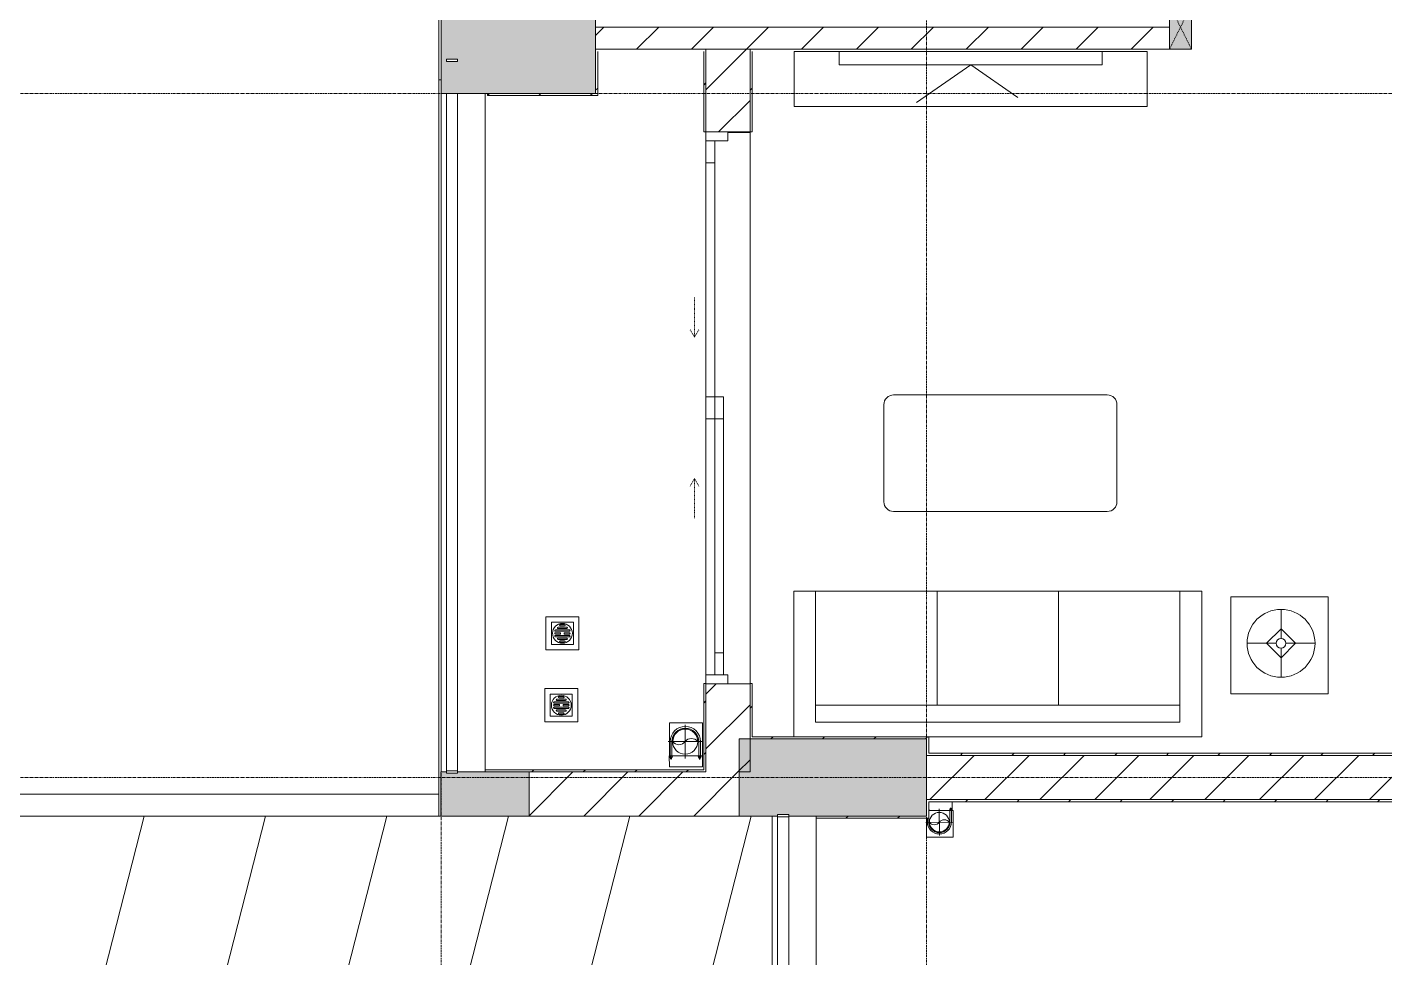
# Model space of a CAD drawing. Header units: millimetres. Extents: x 5356 to 209803, y -16346 to 109894.
# Drawn here: x 104078 to 110228, y 69120 to 73337 of the extents above; entities that cross this region are included whole.
import ezdxf

# ---------------------------------------------------------------- set-up
doc = ezdxf.new("R2010")
doc.units = ezdxf.units.MM
for name, pattern in [('Dash', [6, 3, -3]), ('Grid Line', [22.225, 12.7, -3.175, 3.175, -3.175]), ('IMPORT-CENTER _3_', [10.16, 6.35, -1.27, 1.27, -1.27]), ('IMPORT-Overhead', [3.96875, 2.38125, -1.5875])]:
    doc.linetypes.add(name, pattern=pattern)
for name, color, linetype, lineweight in [('0-1', 7, 'Continuous', 5), ('A-AREA-1', 30, 'IMPORT-Overhead', 9), ('A-DETL-THIN', 151, 'Continuous', 9), ('A-DOOR', 31, 'Continuous', 9), ('A-DOOR-FRAM', 31, 'Continuous', 9), ('A-DOOR-HDLN', 31, 'Dash', 9), ('A-FLOR-1', 9, 'Continuous', 9), ('A-FLOR-HRAL', 11, 'Continuous', 9), ('A-FLOR-HRAL-1', 9, 'Continuous', 9), ('A-WALL', 113, 'Continuous', 9), ('A-WALL-1', 253, 'Continuous', 18), ('A-WALL-2', 9, 'Continuous', 9), ('A-WALL-3', 113, 'Continuous', 18), ('A-WALL-PATT-1', 10, 'Continuous', 9), ('A-WALL-PATT-2', 9, 'Continuous', 9), ('A-WALL-PATT-3', 111, 'Continuous', 9), ('G-IMPT', 8, 'Continuous', 9), ('G-IMPT-2', 8, 'IMPORT-CENTER _3_', 9), ('I-FURN', 30, 'Continuous', 9), ('I-FURN-1', 9, 'Continuous', 9), ('I-WALL-1', 253, 'Continuous', 18), ('M-EQPM', 50, 'Continuous', 9), ('M-EQPM-1', 9, 'Continuous', 9), ('S-COLS-1', 254, 'Continuous', 5), ('S-COLS-2', 253, 'Continuous', 18), ('S-COLS-3', 9, 'Continuous', 9), ('S-COLS-HDLN-1', 9, 'Dash', 9), ('S-GRID-1', 1, 'Grid Line', 9)]:
    doc.layers.add(name, color=color, linetype=linetype, lineweight=lineweight)
pattern_1 = [(45, (0, 0), (-124.4508, 124.4508), [])]
pattern_2 = [(45, (0, 0), (-116.67262, 116.67262), [])]

# ---------------------------------------------------------------- blocks, each defined once
blk = doc.blocks.new('NCV_TKTC_KET CAU_rvt-1-TKCS_MB ĐỊNH VỊ MỐC TỌA ĐỘ CÔNG TRÌNH')
at = {"layer": 'S-COLS-1'}
h = blk.add_hatch(color=256, dxfattribs=at)
h.paths.add_polyline_path([(106027.6, 73036.9), (106652.6, 73036.9), (106652.6, 73386.9), (105952.6, 73386.9), (105952.6, 73036.9), (105977.6, 73036.9)])
h.paths.add_polyline_path([(106027.6, 73181.9), (105977.6, 73181.9), (105977.6, 73191.9), (106027.6, 73191.9)])
for points in [[(108152.6, 69761.9), (108152.6, 70111.9), (107302.6, 70111.9), (107302.6, 69761.9), (107477.5, 69761.9), (107477.5, 69769), (107527.5, 69769), (107527.5, 69761.9), (107638.1, 69761.9)], [(106027.6, 69761.9), (106352.4, 69761.9), (106352.4, 69961.9), (106027.6, 69961.9), (106027.6, 69956.9), (105977.6, 69956.9), (105977.6, 69961.9), (105952.4, 69961.9), (105952.4, 69761.9), (105977.6, 69761.9)]]:
    blk.add_hatch(color=256, dxfattribs=at).paths.add_polyline_path(points)
at = {"layer": 'S-COLS-2'}
for p, q in [((105952.6, 73386.9), (105952.6, 73036.9)), ((106652.6, 73036.9), (106652.6, 73386.9)), ((105952.6, 73036.9), (106652.6, 73036.9)), ((108152.6, 70111.9), (107302.6, 70111.9)), ((107302.6, 70111.9), (107302.6, 69761.9)), ((108152.6, 69761.9), (108152.6, 70111.9)), ((105977.6, 69961.9), (105952.4, 69961.9)), ((105952.4, 69961.9), (105952.4, 69761.9)), ((106352.4, 69961.9), (106027.6, 69961.9)), ((106352.4, 69761.9), (106352.4, 69961.9)), ((105952.4, 69761.9), (106352.4, 69761.9)), ((107302.6, 69761.9), (107477.5, 69761.9)), ((107527.5, 69761.9), (108152.6, 69761.9))]:
    blk.add_line(p, q, dxfattribs=at)
blk = doc.blocks.new('Railing - 50 x 10mm-457210-TKCS_MB ĐỊNH VỊ MỐC TỌA ĐỘ CÔNG TRÌNH')
at = {"layer": 'A-FLOR-HRAL-1'}
for p, q in [((25, 5), (-25, 5)), ((-25, 5), (-25, -5)), ((25, -5), (25, 5)), ((-25, -5), (25, -5))]:
    blk.add_line(p, q, dxfattribs=at)
blk = doc.blocks.new('Railing - Railing-840168-TKCS_MB ĐỊNH VỊ MỐC TỌA ĐỘ CÔNG TRÌNH')
at = {"layer": 'A-FLOR-HRAL-1'}
for p, q in [((84569, 60498.3), (84569, 59383.3)), ((84619, 59383.3), (84619, 60498.3))]:
    blk.add_line(p, q, dxfattribs=at)
for p in [(84594, 60503.3), (84594, 59378.3)]:
    blk.add_blockref('Railing - 50 x 10mm-457210-TKCS_MB ĐỊNH VỊ MỐC TỌA ĐỘ CÔNG TRÌNH', p)
blk = doc.blocks.new('G1_SOF - BO TRU - 100x200-V65-TKCS_MB ĐỊNH VỊ MỐC TỌA ĐỘ CÔNG TRÌNH')
at = {"layer": 'S-COLS-3'}
blk.add_hatch(color=256, dxfattribs=at).paths.add_polyline_path([(50, 100), (-50, 100), (-50, -100), (50, -100)])
at = {"layer": 'S-COLS-2'}
for p, q in [((-50, 100), (-50, -100)), ((50, -100), (50, 100)), ((-50, -100), (50, -100))]:
    blk.add_line(p, q, dxfattribs=at)
at = {"layer": 'S-COLS-HDLN-1'}
for p, q in [((50, 100), (-50, -100)), ((-50, 100), (50, -100))]:
    blk.add_line(p, q, dxfattribs=at)
blk = doc.blocks.new('LOBBY_SOFA_1 - LOBBY_SOFA_1-V135-TKCS_MB ĐỊNH VỊ MỐC TỌA ĐỘ CÔNG TRÌNH')
at = {"layer": 'I-FURN'}
for p, q in [((-2556, 0), (-2556, -660)), ((-1320, 0), (-2556, 0)), ((-708, -660), (-708, 0)), ((-2457, -66), (-2457, -660)), ((-807, -66), (-2457, -66)), ((-807, -660), (-807, -66)), ((-807, -143), (-2457, -143)), ((-1907, -143), (-1907, -660)), ((-1357, -143), (-1357, -660)), ((-3128.2, -193.5), (-2688.2, -193.5)), ((-3128.2, -633.5), (-3128.2, -193.5)), ((-2688.2, -193.5), (-2688.2, -633.5)), ((-2915.4, -269), (-2915.4, -401)), ((-2915.4, -357), (-2981.4, -423)), ((-2849.4, -423), (-2915.4, -357)), ((-2937.4, -423), (-3069.4, -423)), ((-2981.4, -423), (-2915.4, -489)), ((-2915.4, -489), (-2849.4, -423)), ((-2893.4, -423), (-2761.4, -423)), ((-2915.4, -445), (-2915.4, -577)), ((-2688.2, -633.5), (-3128.2, -633.5)), ((-2556, -660), (-708, -660)), ((-1160.3, -1020.5), (-2128.3, -1020.5)), ((-2172.3, -1064.5), (-2172.3, -1504.5)), ((-1116.3, -1504.5), (-1116.3, -1064.5)), ((-2128.3, -1548.5), (-1160.3, -1548.5))]:
    blk.add_line(p, q, dxfattribs=at)
for radius in [154, 22]:
    blk.add_circle((-2915.4, -423), radius, dxfattribs=at)
for centre, start, end in [((-2128.3, -1064.5), 90, 180), ((-1160.3, -1064.5), 0, 90), ((-2128.3, -1504.5), 180, 270), ((-1160.3, -1504.5), 270, 0)]:
    blk.add_arc(centre, 44, start, end, dxfattribs=at)
at = {"layer": 'I-FURN-1'}
for p, q in [((-1320, 0), (-2556, 0)), ((-2556, 0), (-2556, -660)), ((-708, -660), (-708, 0)), ((-2688.2, -193.5), (-3128.2, -193.5)), ((-3128.2, -193.5), (-3128.2, -633.5)), ((-2688.2, -633.5), (-2688.2, -193.5)), ((-3128.2, -633.5), (-2688.2, -633.5)), ((-2556, -660), (-708, -660)), ((-1160.3, -1020.5), (-2128.3, -1020.5)), ((-2172.3, -1064.5), (-2172.3, -1504.5)), ((-1116.3, -1504.5), (-1116.3, -1064.5)), ((-2128.3, -1548.5), (-1160.3, -1548.5))]:
    blk.add_line(p, q, dxfattribs=at)
for centre, start, end in [((-2128.3, -1064.5), 90, 180), ((-1160.3, -1064.5), 0, 90), ((-2128.3, -1504.5), 180, 270), ((-1160.3, -1504.5), 270, 0)]:
    blk.add_arc(centre, 44, start, end, dxfattribs=at)
blk = doc.blocks.new('RES_BAN AN - RES_BAN AN-V87-TKCS_MB ĐỊNH VỊ MỐC TỌA ĐỘ CÔNG TRÌNH')
at = {"layer": 'I-FURN-1'}
for p, q in [((1600, 0), (0, 0)), ((0, 0), (0, -250)), ((1600, -250), (1600, 0)), ((0, -250), (1600, -250))]:
    blk.add_line(p, q, dxfattribs=at)
blk = doc.blocks.new('KE TIVI-2 - KE TIVI-2-V88-TKCS_MB ĐỊNH VỊ MỐC TỌA ĐỘ CÔNG TRÌNH')
at = {"layer": 'I-FURN-1'}
for p, q in [((-595.6, 0), (-595.6, -60)), ((595.6, 0), (-595.6, 0)), ((-595.6, -60), (595.6, -60)), ((0, -60), (-245.7, -232.1)), ((213, -209.1), (0, -60)), ((595.6, -60), (595.6, 0))]:
    blk.add_line(p, q, dxfattribs=at)
blk = doc.blocks.new('THU NUOC - THU NUOC-V61-TKCS_MB ĐỊNH VỊ MỐC TỌA ĐỘ CÔNG TRÌNH')
at = {"layer": 'M-EQPM-1'}
for p, q in [((-66.3, -70.6), (-66.3, 79.4)), ((-66.3, 79.4), (83.7, 79.4)), ((83.7, 79.4), (83.7, -70.6)), ((58.7, 54.4), (-41.3, 54.4)), ((-41.3, 54.4), (-41.3, -45.6)), ((-23.3, 19.6), (40.9, 19.6)), ((40.9, 13.6), (-23.3, 13.6)), ((-23.3, 7.2), (0.7, 7.2)), ((0.7, 1.2), (-23.3, 1.2)), ((-11, 32.1), (28.5, 32.1)), ((28.5, 26.1), (-11, 26.1)), ((-1.1, 44.5), (18.5, 44.5)), ((18.5, 38.5), (-1.1, 38.5)), ((0.7, 7.2), (0.7, 1.2)), ((16.7, 1.2), (16.7, 7.2)), ((16.7, 7.2), (40.9, 7.2)), ((40.9, 1.2), (16.7, 1.2)), ((58.7, -45.6), (58.7, 54.4)), ((-41.3, -45.6), (58.7, -45.6)), ((-23.3, -4.8), (40.9, -4.8)), ((40.9, -10.8), (-23.3, -10.8)), ((-11, -17.3), (28.5, -17.3)), ((28.5, -23.3), (-11, -23.3)), ((-1.1, -29.6), (18.5, -29.6)), ((18.5, -35.6), (-1.1, -35.6)), ((83.7, -70.6), (-66.3, -70.6))]:
    blk.add_line(p, q, dxfattribs=at)
for centre, radius, start, end in [((8.7, 4.4), 45, 0, 180), ((8.7, 4.4), 45, 360, 180), ((8.7, 4.4), 45, 180, 0), ((8.7, 4.4), 45, 180, 360), ((-23.3, 16.6), 3, 90, 270), ((-23.3, 4.2), 3, 90, 270), ((-11, 29.1), 3, 90, 270), ((-1.1, 41.5), 3, 90, 270), ((18.5, 41.5), 3, 270, 90), ((28.5, 29.1), 3, 270, 90), ((40.9, 16.6), 3, 270, 90), ((40.9, 4.2), 3, 270, 90), ((-23.3, -7.8), 3, 90, 270), ((-11, -20.3), 3, 90, 270), ((-1.1, -32.6), 3, 90, 270), ((18.5, -32.6), 3, 270, 90), ((28.5, -20.3), 3, 270, 90), ((40.9, -7.8), 3, 270, 90)]:
    blk.add_arc(centre, radius, start, end, dxfattribs=at)
blk = doc.blocks.new('NCV_TKTC_TANG 1_rvt-1-TKCS_MB ĐỊNH VỊ MỐC TỌA ĐỘ CÔNG TRÌNH')
at = {"layer": 'A-WALL-PATT-1'}
h = blk.add_hatch(dxfattribs=at)
h.set_pattern_fill('FP_2', color=256, style=0, pattern_type=2)
h.set_pattern_definition(pattern_1)
h.paths.add_polyline_path([(106652.6, 73236.9), (109252.6, 73236.9), (109252.6, 73336.9), (106652.6, 73336.9)])
at = {"layer": 'A-WALL-PATT-2'}
h = blk.add_hatch(dxfattribs=at)
h.set_pattern_fill('FP_3', color=256, style=0, pattern_type=2)
h.set_pattern_definition(pattern_2)
h.paths.add_polyline_path([(106652.6, 73036.9), (106662.6, 73036.9), (106662.6, 73226.9), (106652.6, 73226.9)])
h = blk.add_hatch(dxfattribs=at)
h.set_pattern_fill('FP_3', color=256, style=0, pattern_type=2)
h.set_pattern_definition(pattern_2)
h.paths.add_polyline_path([(107142.6, 69961.9), (107152.6, 69961.9), (107152.6, 70362.4), (107142.6, 70361.9), (107142.6, 69971.9)])
h.paths.add_polyline_path([(107152.6, 72862.4), (107152.6, 73226.9), (107142.6, 73226.9), (107142.6, 72862.4)])
h = blk.add_hatch(dxfattribs=at)
h.set_pattern_fill('FP_3', color=256, style=0, pattern_type=2)
h.set_pattern_definition(pattern_2)
h.paths.add_polyline_path([(107352.6, 70121.9), (107362.6, 70121.9), (107362.6, 70362.4), (107352.6, 70362.4)])
h.paths.add_polyline_path([(107362.6, 72862.4), (107362.6, 73226.9), (107352.6, 73226.9), (107352.6, 72862.4)])
h = blk.add_hatch(dxfattribs=at)
h.set_pattern_fill('FP_3', color=256, style=0, pattern_type=2)
h.set_pattern_definition(pattern_2)
h.paths.add_polyline_path([(106662.6, 73026.9), (106662.6, 73036.9), (106162.6, 73036.9), (106162.6, 73026.9)])
h = blk.add_hatch(dxfattribs=at)
h.set_pattern_fill('FP_3', color=256, style=0, pattern_type=2)
h.set_pattern_definition(pattern_2)
h.paths.add_polyline_path([(107352.6, 70111.9), (108162.6, 70111.9), (108162.6, 70121.9), (107352.6, 70121.9)])
h = blk.add_hatch(dxfattribs=at)
h.set_pattern_fill('FP_3', color=256, style=0, pattern_type=2)
h.set_pattern_definition(pattern_2)
h.paths.add_polyline_path([(111542.6, 70036.9), (111542.6, 70046.9), (108162.6, 70046.9), (108162.6, 70036.9), (110664.1, 70036.9)])
h = blk.add_hatch(dxfattribs=at)
h.set_pattern_fill('FP_3', color=256, style=0, pattern_type=2)
h.set_pattern_definition(pattern_2)
h.paths.add_polyline_path([(106152.6, 69961.9), (107142.6, 69961.9), (107142.6, 69971.9), (106152.6, 69971.9)])
h = blk.add_hatch(dxfattribs=at)
h.set_pattern_fill('FP_3', color=256, style=0, pattern_type=2)
h.set_pattern_definition(pattern_2)
h.paths.add_polyline_path([(111542.6, 69826.9), (111552.6, 69826.9), (111552.6, 69836.9), (108152.6, 69836.9), (108152.6, 69826.9), (110664.1, 69826.9)])
h = blk.add_hatch(dxfattribs=at)
h.set_pattern_fill('FP_3', color=256, style=0, pattern_type=2)
h.set_pattern_definition(pattern_2)
h.paths.add_polyline_path([(108152.6, 69751.9), (108152.6, 69761.9), (107652.6, 69761.9), (107652.6, 69751.9)])
at = {"layer": 'A-FLOR-1'}
for p, q in [((107352.6, 72860.3), (107252.6, 72860.3)), ((107352.6, 72861.9), (107352.6, 70362.4)), ((107352.6, 70362.4), (107352.6, 72860.3)), ((107152.6, 71561.9), (107152.6, 70401.9))]:
    blk.add_line(p, q, dxfattribs=at)
at = {"layer": 'A-WALL-1'}
for p, q in [((109252.6, 73336.9), (106652.6, 73336.9)), ((106652.6, 73336.9), (106652.6, 73236.9)), ((106652.6, 73236.9), (109252.6, 73236.9))]:
    blk.add_line(p, q, dxfattribs=at)
at = {"layer": 'A-WALL-2'}
for p, q in [((107452.6, 68636.9), (107452.6, 69761.9)), ((107652.6, 69751.9), (107652.6, 68636.9))]:
    blk.add_line(p, q, dxfattribs=at)
at = {"layer": 'I-WALL-1'}
for p, q in [((106652.6, 73226.9), (106652.6, 73036.9)), ((106662.6, 73036.9), (106662.6, 73226.9)), ((107142.6, 73226.9), (107142.6, 72862.4)), ((107152.6, 72862.4), (107152.6, 73226.9)), ((107352.6, 73226.9), (107352.6, 72862.4)), ((107362.6, 72862.4), (107362.6, 73226.9)), ((106652.6, 73036.9), (106162.6, 73036.9)), ((106162.6, 73036.9), (106162.6, 73026.9)), ((106162.6, 73026.9), (106662.6, 73026.9)), ((106662.6, 73026.9), (106662.6, 73036.9)), ((107142.6, 72862.4), (107152.6, 72862.4)), ((107352.6, 72862.4), (107362.6, 72862.4)), ((107142.6, 70362.4), (107142.6, 69971.9)), ((107152.6, 70362.4), (107142.6, 70362.4)), ((107152.6, 69961.9), (107152.6, 70361.9)), ((107352.6, 70362.4), (107352.6, 70121.9)), ((107362.6, 70362.4), (107352.6, 70362.4)), ((107362.6, 70121.9), (107362.6, 70362.4)), ((107352.6, 70121.9), (107352.6, 70111.9)), ((108162.6, 70121.9), (107362.6, 70121.9)), ((108162.6, 70111.9), (108162.6, 70121.9)), ((107352.6, 70111.9), (108152.6, 70111.9)), ((108152.6, 70111.9), (108152.6, 70036.9)), ((108162.6, 70046.9), (108162.6, 70111.9)), ((108152.6, 70036.9), (108162.6, 70036.9)), ((111542.6, 70046.9), (108162.6, 70046.9)), ((108162.6, 70036.9), (111542.6, 70036.9)), ((107142.6, 69971.9), (106152.6, 69971.9)), ((106152.6, 69971.9), (106152.6, 69961.9)), ((106152.6, 69961.9), (107142.6, 69961.9)), ((107142.6, 69961.9), (107152.6, 69961.9)), ((111552.6, 69836.9), (108152.6, 69836.9)), ((108152.6, 69836.9), (108152.6, 69826.9)), ((108152.6, 69826.9), (108152.6, 69761.9)), ((108162.6, 69826.9), (111542.6, 69826.9)), ((108162.6, 69751.9), (108162.6, 69826.9)), ((108152.6, 69761.9), (107652.6, 69761.9)), ((107652.6, 69761.9), (107652.6, 69751.9)), ((107652.6, 69751.9), (108152.6, 69751.9)), ((108152.6, 69751.9), (108162.6, 69751.9))]:
    blk.add_line(p, q, dxfattribs=at)
at = {"layer": 'A-FLOR-HRAL-1'}
blk.add_blockref('Railing - Railing-840168-TKCS_MB ĐỊNH VỊ MỐC TỌA ĐỘ CÔNG TRÌNH', (22908.5, 9260.7), dxfattribs=at)
at = {"layer": 'I-FURN-1'}
for name, p in [('RES_BAN AN - RES_BAN AN-V87-TKCS_MB ĐỊNH VỊ MỐC TỌA ĐỘ CÔNG TRÌNH', (107552.2, 73226.9)), ('KE TIVI-2 - KE TIVI-2-V88-TKCS_MB ĐỊNH VỊ MỐC TỌA ĐỘ CÔNG TRÌNH', (108352.2, 73226.9))]:
    blk.add_blockref(name, p, dxfattribs=at)
at = {"layer": 'I-FURN-1', "rotation": 180}
blk.add_blockref('LOBBY_SOFA_1 - LOBBY_SOFA_1-V135-TKCS_MB ĐỊNH VỊ MỐC TỌA ĐỘ CÔNG TRÌNH', (106842.6, 70121.9), dxfattribs=at)
at = {"layer": 'M-EQPM-1'}
blk.add_blockref('THU NUOC - THU NUOC-V61-TKCS_MB ĐỊNH VỊ MỐC TỌA ĐỘ CÔNG TRÌNH', (106493.8, 70585.8), dxfattribs=at)
at = {"layer": 'S-COLS-3'}
blk.add_blockref('G1_SOF - BO TRU - 100x200-V65-TKCS_MB ĐỊNH VỊ MỐC TỌA ĐỘ CÔNG TRÌNH', (109302.6, 73336.9), dxfattribs=at)
blk = doc.blocks.new('TKTC_XREF_251221_MB TANG 1 - TKTC_XREF_260130_MB TANG 1_dwg_THU NUOC - THU NUOC-444531-TKCS_MB TẦNG 1-4202120-TKCS_MB ĐỊNH VỊ MỐC TỌA ĐỘ CÔNG TRÌNH')
at = {"layer": 'M-EQPM'}
for p, q in [((-23.3, 10.8), (40.9, 10.8)), ((40.9, 4.8), (-23.3, 4.8)), ((-11, 23.3), (28.5, 23.3)), ((28.5, 17.3), (-11, 17.3)), ((-1.1, 35.6), (18.5, 35.6)), ((18.5, 29.6), (-1.1, 29.6)), ((-23.3, -13.6), (40.9, -13.6)), ((40.9, -19.6), (-23.3, -19.6)), ((-11, -26.1), (28.5, -26.1)), ((28.5, -32.1), (-11, -32.1)), ((-1.1, -38.5), (18.5, -38.5)), ((18.5, -44.5), (-1.1, -44.5))]:
    blk.add_line(p, q, dxfattribs=at)
at = {"layer": 'M-EQPM', "flags": 128}
for points in [[(83.7, -79.4), (83.7, 70.6), (-66.3, 70.6), (-66.3, -79.4)], [(58.7, -54.4), (58.7, 45.6), (-41.3, 45.6), (-41.3, -54.4)]]:
    blk.add_lwpolyline(points, close=True, dxfattribs=at)
for points in [[(-23.3, -1.2), (0.7, -1.2), (0.7, -7.2), (-23.3, -7.2)], [(40.9, -7.2), (16.7, -7.2), (16.7, -1.2), (40.9, -1.2)]]:
    blk.add_lwpolyline(points, dxfattribs=at)
at = {"layer": 'M-EQPM'}
for centre, radius, start, end in [((8.7, -4.4), 45, 360, 180), ((8.7, -4.4), 45, 360, 180), ((-23.3, 7.8), 3, 90, 270), ((-11, 20.3), 3, 90, 270), ((-1.1, 32.6), 3, 90, 270), ((18.5, 32.6), 3, 270, 90), ((28.5, 20.3), 3, 270, 90), ((40.9, 7.8), 3, 270, 90), ((8.7, -4.4), 45, 180, 360), ((8.7, -4.4), 45, 180, 360), ((-23.3, -4.2), 3, 90, 270), ((-23.3, -16.6), 3, 90, 270), ((-11, -29.1), 3, 90, 270), ((-1.1, -41.5), 3, 90, 270), ((18.5, -41.5), 3, 270, 90), ((28.5, -29.1), 3, 270, 90), ((40.9, -4.2), 3, 270, 90), ((40.9, -16.6), 3, 270, 90)]:
    blk.add_arc(centre, radius, start, end, dxfattribs=at)
blk = doc.blocks.new('TKTC_XREF_251221_MB TANG 1 - TKTC_XREF_260130_MB TANG 1_dwg_CUM U_DN100-V262-TKCS_MB ĐỊNH VỊ MỐC TỌA ĐỘ CÔNG TRÌNH')
at = {"layer": 'G-IMPT'}
blk.add_hatch(color=256, dxfattribs=at).paths.add_polyline_path([(61, 0), (58.9, -15.8), (52.8, -30.5), (43.1, -43.1), (30.5, -52.8), (15.8, -58.9), (0, -61), (0, -57), (14.8, -55.1), (38.2, -41.9), (40.3, -40.3), (49.4, -28.5), (55.1, -14.8), (57, 0), (55.1, 14.8), (49.4, 28.5), (40.3, 40.3), (28.5, 49.4), (14.8, 55.1), (0, 57), (0, 61), (15.8, 58.9), (30.5, 52.8), (43.1, 43.1), (52.8, 30.5), (58.9, 15.8)])
for p, q in [((-71.7, 59.2), (-66.9, 59.2)), ((-20.7, 69), (0, 69)), ((-79.1, -63.4), (-79.1, -66.6)), ((-76.6, -63.4), (-76.6, -66.6)), ((-74.6, -63.4), (-74.6, -66.6)), ((-72.7, -60.7), (-72.7, -69.3)), ((-66.9, -62.1), (-71.7, -62.1)), ((-66.9, -67.9), (-71.7, -67.9)), ((-65, -69), (0, -69))]:
    blk.add_line(p, q, dxfattribs=at)
at = {"layer": 'G-IMPT', "flags": 128}
for points in [[(-65, 57.3), (-66.9, 57.3), (-66.9, 59.2)], [(-20.7, 61), (0, 61), (0, 57)], [(-72.7, -62.4), (-78.1, -62.4), (-78.1, -67.6), (-72.7, -67.6)], [(-71.7, -70.8), (-66.9, -70.8), (-66.9, -59.2), (-71.7, -59.2)], [(-66.9, -59.2), (-66.9, -57.3), (-65, -57.3), (-65, -72.7), (-66.9, -72.7), (-66.9, -70.8)], [(-65, -61), (0, -61), (0, -57)]]:
    blk.add_lwpolyline(points, dxfattribs=at)
at = {"layer": 'G-IMPT'}
for centre, radius, start, end in [((0, 0), 69, 270, 90), ((0, 0), 61, 270, 90), ((0, 0), 57, 270, 90), ((-78.1, -63.4), 0.96, 90, 180), ((-78.1, -66.6), 0.96, 180, 270), ((-71.1, -60.7), 1.56, 112.61986, 247.38014), ((-67.9, -65), 4.8, 143.1301, 216.8699), ((-71.1, -69.3), 1.56, 112.61986, 247.38014)]:
    blk.add_arc(centre, radius, start, end, dxfattribs=at)
blk = doc.blocks.new('TKTC_XREF_251221_MB TANG 1 - TKTC_XREF_260130_MB TANG 1_dwg_$cc-4202114-TKCS_MB ĐỊNH VỊ MỐC TỌA ĐỘ CÔNG TRÌNH')
at = {"layer": 'G-IMPT'}
blk.add_circle((0, 0), 0.5, dxfattribs=at)
for centre, radius, start, end in [((0, 0), 0.5, 90, 270), ((0.188, 0.25), 0.313, 126.8699, 233.1301), ((-0.188, -0.25), 0.313, 306.8699, 53.1301)]:
    blk.add_arc(centre, radius, start, end, dxfattribs=at)
at = {"layer": 'G-IMPT-2'}
for p, q in [((-0.673, 0), (0.673, 0)), ((0, -0.673), (0, 0.673))]:
    blk.add_line(p, q, dxfattribs=at)
blk = doc.blocks.new('TKTC_XREF_251221_MB TANG 1 - TKTC_XREF_260130_MB TANG 1_dwg_CUM U_DN100-4202112-TKCS_MB ĐỊNH VỊ MỐC TỌA ĐỘ CÔNG TRÌNH')
at = {"layer": 'G-IMPT'}
blk.add_hatch(color=256, dxfattribs=at).paths.add_polyline_path([(0, 61), (0, 57), (14.8, 55.1), (28.5, 49.4), (40.3, 40.3), (49.4, 28.5), (55.1, 14.8), (57, 0), (55.1, -14.8), (49.4, -28.5), (40.3, -40.3), (28.5, -49.4), (14.8, -55.1), (0, -57), (0, -61), (15.8, -58.9), (30.5, -52.8), (43.1, -43.1), (52.8, -30.5), (58.9, -15.8), (61, 0), (58.9, 15.8), (52.8, 30.5), (43.1, 43.1), (30.5, 52.8), (15.8, 58.9)])
for p, q in [((-79.1, 66.6), (-79.1, 63.4)), ((-76.6, 66.6), (-76.6, 63.4)), ((-74.6, 66.6), (-74.6, 63.4)), ((-72.7, 69.3), (-72.7, 60.7)), ((-66.9, 67.9), (-71.7, 67.9)), ((-66.9, 62.1), (-71.7, 62.1)), ((-65, 69), (0, 69)), ((-72.7, -60.7), (-72.7, -69.3)), ((-79.1, -63.4), (-79.1, -66.6)), ((-76.6, -63.4), (-76.6, -66.6)), ((-74.6, -63.4), (-74.6, -66.6)), ((-66.9, -62.1), (-71.7, -62.1)), ((-66.9, -67.9), (-71.7, -67.9)), ((-65, -69), (0, -69))]:
    blk.add_line(p, q, dxfattribs=at)
at = {"layer": 'G-IMPT', "flags": 128}
for points in [[(-72.7, 67.6), (-78.1, 67.6), (-78.1, 62.4), (-72.7, 62.4)], [(-71.7, 59.2), (-66.9, 59.2), (-66.9, 70.8), (-71.7, 70.8)], [(-66.9, 70.8), (-66.9, 72.7), (-65, 72.7), (-65, 57.3), (-66.9, 57.3), (-66.9, 59.2)], [(-65, 61), (0, 61), (0, 57)], [(-71.7, -70.8), (-66.9, -70.8), (-66.9, -59.2), (-71.7, -59.2)], [(-66.9, -59.2), (-66.9, -57.3), (-65, -57.3), (-65, -72.7), (-66.9, -72.7), (-66.9, -70.8)], [(-65, -61), (0, -61), (0, -57)], [(-72.7, -62.4), (-78.1, -62.4), (-78.1, -67.6), (-72.7, -67.6)]]:
    blk.add_lwpolyline(points, dxfattribs=at)
at = {"layer": 'G-IMPT'}
for centre, radius, start, end in [((-78.1, 66.6), 0.96, 90, 180), ((-78.1, 63.4), 0.96, 180, 270), ((-71.1, 69.3), 1.56, 112.61986, 247.38014), ((-67.9, 65), 4.8, 143.1301, 216.8699), ((-71.1, 60.7), 1.56, 112.61986, 247.38014), ((0, 0), 69, 270, 90), ((0, 0), 61, 270, 90), ((0, 0), 57, 270, 90), ((-71.1, -60.7), 1.56, 112.61986, 247.38014), ((-78.1, -63.4), 0.96, 90, 180), ((-78.1, -66.6), 0.96, 180, 270), ((-67.9, -65), 4.8, 143.1301, 216.8699), ((-71.1, -69.3), 1.56, 112.61986, 247.38014)]:
    blk.add_arc(centre, radius, start, end, dxfattribs=at)
blk = doc.blocks.new('TKTC_XREF_251221_MB TANG 1 - TKTC_XREF_260130_MB TANG 1_dwg_$cc-V293-TKCS_MB ĐỊNH VỊ MỐC TỌA ĐỘ CÔNG TRÌNH')
at = {"layer": 'G-IMPT'}
blk.add_circle((0, 0), 0.5, dxfattribs=at)
for centre, radius, start, end in [((0, 0), 0.5, 90, 270), ((0.188, 0.25), 0.313, 126.8699, 233.1301), ((-0.188, -0.25), 0.313, 306.8699, 53.1301)]:
    blk.add_arc(centre, radius, start, end, dxfattribs=at)
at = {"layer": 'G-IMPT-2'}
for p, q in [((0, -0.673), (0, 0.673)), ((-0.673, 0), (0.673, 0))]:
    blk.add_line(p, q, dxfattribs=at)
blk = doc.blocks.new('TKTC_XREF_251221_MB TANG 1 - TKTC_XREF_260130_MB TANG 1_dwg-4202109-TKCS_MB ĐỊNH VỊ MỐC TỌA ĐỘ CÔNG TRÌNH')
at = {"layer": 'G-IMPT'}
blk.add_line((-94999.2, -331594.7), (-94999.2, -331679.8), dxfattribs=at)
at = {"layer": 'G-IMPT', "flags": 128}
blk.add_lwpolyline([(-96164.7, -331311.9), (-96164.7, -331162.2), (-96014.3, -331162.2), (-96014.3, -331311.9)], close=True, dxfattribs=at)
for points in [[(-96014.2, -331362), (-96014.5, -331312), (-96164.9, -331312), (-96164.6, -331361.8), (-96014.2, -331361.8)], [(-94989.1, -331559.8), (-94883.3, -331559.8), (-94883.3, -331519.8), (-94989.1, -331519.8)], [(-94999.2, -331679.8), (-94879.7, -331679.8), (-94879.7, -331559.8), (-94989.1, -331559.8)]]:
    blk.add_lwpolyline(points, dxfattribs=at)
blk.add_blockref('TKTC_XREF_251221_MB TANG 1 - TKTC_XREF_260130_MB TANG 1_dwg_THU NUOC - THU NUOC-444531-TKCS_MB TẦNG 1-4202120-TKCS_MB ĐỊNH VỊ MỐC TỌA ĐỘ CÔNG TRÌNH', (-96663, -331077.7))
for name, p, xscale, yscale, zscale, rotation in [('TKTC_XREF_251221_MB TANG 1 - TKTC_XREF_260130_MB TANG 1_dwg_$cc-V293-TKCS_MB ĐỊNH VỊ MỐC TỌA ĐỘ CÔNG TRÌNH', (-96093.2, -331247), 113.7150000000073, 113.7150000000073, 113.7150000000073, 269.9990086637467), ('TKTC_XREF_251221_MB TANG 1 - TKTC_XREF_260130_MB TANG 1_dwg_CUM U_DN100-4202112-TKCS_MB ĐỊNH VỊ MỐC TỌA ĐỘ CÔNG TRÌNH', (-96092.3, -331247), 0.9975000000000007, 0.9975000000000007, 0.9975000000000007, 90.00099133829464), ('TKTC_XREF_251221_MB TANG 1 - TKTC_XREF_260130_MB TANG 1_dwg_$cc-4202114-TKCS_MB ĐỊNH VỊ MỐC TỌA ĐỘ CÔNG TRÌNH', (-94941.7, -331612.6), 90.00000000005122, 90.00000000005122, 90.00000000005122, 90.37402677993775)]:
    blk.add_blockref(name, p, dxfattribs=dict(xscale=xscale, yscale=yscale, zscale=zscale, rotation=rotation))
at = {"extrusion": (0, 0, -1), "xscale": 0.7894736842105242, "yscale": 0.7894736842105242, "zscale": -0.7894736842105242, "rotation": 269.9999999984438}
blk.add_blockref('TKTC_XREF_251221_MB TANG 1 - TKTC_XREF_260130_MB TANG 1_dwg_CUM U_DN100-V262-TKCS_MB ĐỊNH VỊ MỐC TỌA ĐỘ CÔNG TRÌNH', (94941.5, -331611.1), dxfattribs=at)
blk = doc.blocks.new('TKTC_XREF_251221_MB TANG 1 - TKTC_XREF_251221_MB TANG 1-2038492-TKCS_MB ĐỊNH VỊ MỐC TỌA ĐỘ CÔNG TRÌNH')
blk.add_blockref('TKTC_XREF_251221_MB TANG 1 - TKTC_XREF_260130_MB TANG 1_dwg-4202109-TKCS_MB ĐỊNH VỊ MỐC TỌA ĐỘ CÔNG TRÌNH', (169499.1, 384109.7))
blk = doc.blocks.new('Railing - 50 x 10mm-1251311-TKCS_MB ĐỊNH VỊ MỐC TỌA ĐỘ CÔNG TRÌNH')
at = {"layer": 'A-FLOR-HRAL'}
for p, q in [((25, 5), (-25, 5)), ((-25, 5), (-25, -5)), ((25, -5), (25, 5)), ((-25, -5), (25, -5))]:
    blk.add_line(p, q, dxfattribs=at)
blk = doc.blocks.new('Railing - Railing-3240664-TKCS_MB ĐỊNH VỊ MỐC TỌA ĐỘ CÔNG TRÌNH')
at = {"layer": 'A-FLOR-HRAL'}
for p, q in [((105977.6, 73036.9), (105977.6, 69966.9)), ((106027.6, 69966.9), (106027.6, 73036.9))]:
    blk.add_line(p, q, dxfattribs=at)
at = {"extrusion": (0, 0, -1), "zscale": -1}
for p in [(-106002.6, 73186.9), (-106002.6, 69961.9)]:
    blk.add_blockref('Railing - 50 x 10mm-1251311-TKCS_MB ĐỊNH VỊ MỐC TỌA ĐỘ CÔNG TRÌNH', p, dxfattribs=at)
blk = doc.blocks.new('DEG_02-DEG_03 - DEG_02-2500x2400mm-CỬA ĐI 02 CÁNH TRƯỢT-841416-TKCS_MB ĐỊNH VỊ MỐC TỌA ĐỘ CÔNG TRÌNH')
at = {"layer": 'A-DOOR'}
for p, q in [((-1210, -100), (-1210, -60)), ((-1210, -60), (-1110, -60)), ((-1110, -60), (-1110, -100)), ((-50, -60), (-1110, -60)), ((-50, -60), (-50, -20)), ((-50, -20), (50, -20)), ((50, -60), (-50, -60)), ((-50, -100), (-50, -60)), ((-50, -60), (50, -60)), ((50, -20), (50, -60)), ((1110, -20), (50, -20)), ((50, -60), (1110, -60)), ((50, -60), (50, -100)), ((1110, -60), (1110, -20)), ((1110, -20), (1210, -20)), ((1210, -60), (1110, -60)), ((1210, -20), (1210, -60)), ((-1110, -100), (-1210, -100)), ((-1110, -100), (-50, -100)), ((50, -100), (-50, -100))]:
    blk.add_line(p, q, dxfattribs=at)
at = {"layer": 'A-DOOR-FRAM'}
for p, q in [((-1250, 0), (-1210, 0)), ((-1250, -100), (-1250, 0)), ((-1210, 0), (-1210, -100)), ((1210, -100), (1210, 0)), ((1210, 0), (1250, 0)), ((1250, 0), (1250, -100)), ((-1210, -100), (-1250, -100)), ((1250, -100), (1210, -100))]:
    blk.add_line(p, q, dxfattribs=at)
at = {"layer": 'A-DOOR-HDLN'}
for p, q in [((-500.4, -151.1), (-320.4, -151.1)), ((-320.4, -151.1), (-355, -131.1)), ((-320.4, -151.1), (-355, -171.1)), ((320.4, -151.1), (355, -131.1)), ((320.4, -151.1), (355, -171.1)), ((500.4, -151.1), (320.4, -151.1))]:
    blk.add_line(p, q, dxfattribs=at)

msp = doc.modelspace()

# ---------------------------------------------------------------- hatches: boundary and pattern name
at = {"layer": 'A-WALL-PATT-3'}
h = msp.add_hatch(dxfattribs=at)
h.set_pattern_fill('FP_1', color=256, style=0, pattern_type=2)
h.set_pattern_definition(pattern_1)
h.paths.add_polyline_path([(107302.6, 69961.9), (107352.6, 69961.9), (107352.6, 70361.9), (107152.6, 70361.9), (107152.6, 69961.9), (107252.6, 69961.9)])
h.paths.add_polyline_path([(107252.6, 72861.9), (107352.6, 72861.9), (107352.6, 73236.9), (107152.6, 73236.9), (107152.6, 72861.9)])
h = msp.add_hatch(dxfattribs=at)
h.set_pattern_fill('FP_1', color=256, style=0, pattern_type=2)
h.set_pattern_definition(pattern_1)
h.paths.add_polyline_path([(111552.6, 69836.9), (111552.6, 70036.9), (108152.6, 70036.9), (108152.6, 69836.9), (110664.1, 69836.9)])
h = msp.add_hatch(dxfattribs=at)
h.set_pattern_fill('FP_1', color=256, style=0, pattern_type=2)
h.set_pattern_definition(pattern_1)
h.paths.add_polyline_path([(107302.6, 69761.9), (107302.6, 69961.9), (106352.4, 69961.9), (106352.4, 69761.9), (107032.8, 69761.9)])

# ---------------------------------------------------------------- linework, layer by layer
at = {"layer": 'A-AREA-1'}
msp.add_line((100752.6, 69761.9), (105952.4, 69761.9), dxfattribs=at)
at = {"layer": 'A-DETL-THIN'}
for p, q in [((100752.6, 69761.9), (107452.5, 69761.9)), ((104607.7, 69761.9), (103902.5, 67003)), ((105157.7, 69761.9), (104452.5, 67003)), ((105707.7, 69761.9), (105002.5, 67003)), ((106257.7, 69761.9), (105552.5, 67003)), ((106807.7, 69761.9), (106102.5, 67003)), ((107357.7, 69761.9), (106652.5, 67003)), ((107452.5, 69761.9), (107452.5, 64261.9))]:
    msp.add_line(p, q, dxfattribs=at)
at = {"layer": 'A-WALL'}
for p, q in [((105942.6, 69761.9), (105942.6, 73098.5)), ((105952.6, 69961.9), (105952.6, 73036.9)), ((106152.6, 73036.9), (106152.6, 69971.9)), ((107352.6, 72861.9), (107352.6, 70362.4)), ((107152.6, 70401.9), (107152.6, 71561.9)), ((97852.6, 69861.9), (105942.6, 69861.9)), ((105952.4, 69761.9), (97752.6, 69761.9))]:
    msp.add_line(p, q, dxfattribs=at)
at = {"layer": 'A-WALL-3'}
for p, q in [((105942.6, 76536.9), (105942.6, 73098.5)), ((105952.6, 73098.5), (105952.6, 73386.9)), ((107152.6, 73236.9), (107152.6, 72861.9)), ((107352.6, 73236.9), (107152.6, 73236.9)), ((107352.6, 72861.9), (107352.6, 73236.9)), ((105942.6, 73098.5), (105952.6, 73098.5)), ((107252.6, 72861.9), (107352.6, 72861.9)), ((107152.6, 70361.9), (107152.6, 69961.9)), ((107352.6, 70361.9), (107252.6, 70361.9)), ((107352.6, 69961.9), (107352.6, 70361.9)), ((111552.6, 70036.9), (108152.6, 70036.9)), ((108152.6, 70036.9), (108152.6, 69836.9)), ((107152.6, 69961.9), (106352.4, 69961.9)), ((106352.4, 69961.9), (106352.4, 69761.9)), ((107302.6, 69761.9), (107302.6, 69961.9)), ((107302.6, 69961.9), (107352.6, 69961.9)), ((108152.6, 69836.9), (111552.6, 69836.9)), ((106352.4, 69761.9), (107302.6, 69761.9))]:
    msp.add_line(p, q, dxfattribs=at)
at = {"layer": 'S-GRID-1'}
for p, q in [((105952.6, 20960.6), (105952.6, 80482.7)), ((108152.6, 20960.6), (108152.6, 80482.7)), ((131551.8, 73036.9), (29351.8, 73036.9)), ((131551.8, 69936.9), (29351.8, 69936.9))]:
    msp.add_line(p, q, dxfattribs=at)

# ---------------------------------------------------------------- block references
at = {"layer": '0-1'}
for name in ['NCV_TKTC_KET CAU_rvt-1-TKCS_MB ĐỊNH VỊ MỐC TỌA ĐỘ CÔNG TRÌNH', 'NCV_TKTC_TANG 1_rvt-1-TKCS_MB ĐỊNH VỊ MỐC TỌA ĐỘ CÔNG TRÌNH']:
    msp.add_blockref(name, (0, 0), dxfattribs=at)
at = {"layer": 'A-DOOR', "rotation": 270.0000000000002}
msp.add_blockref('DEG_02-DEG_03 - DEG_02-2500x2400mm-CỬA ĐI 02 CÁNH TRƯỢT-841416-TKCS_MB ĐỊNH VỊ MỐC TỌA ĐỘ CÔNG TRÌNH', (107252.6, 71611.9), dxfattribs=at)
at = {"layer": 'A-FLOR-HRAL'}
msp.add_blockref('Railing - Railing-3240664-TKCS_MB ĐỊNH VỊ MỐC TỌA ĐỘ CÔNG TRÌNH', (0, 0), dxfattribs=at)
at = {"layer": 'M-EQPM'}
msp.add_blockref('TKTC_XREF_251221_MB TANG 1 - TKTC_XREF_251221_MB TANG 1-2038492-TKCS_MB ĐỊNH VỊ MỐC TỌA ĐỘ CÔNG TRÌNH', (33652.6, 17236.9), dxfattribs=at)

doc.saveas('drawing.dxf')
